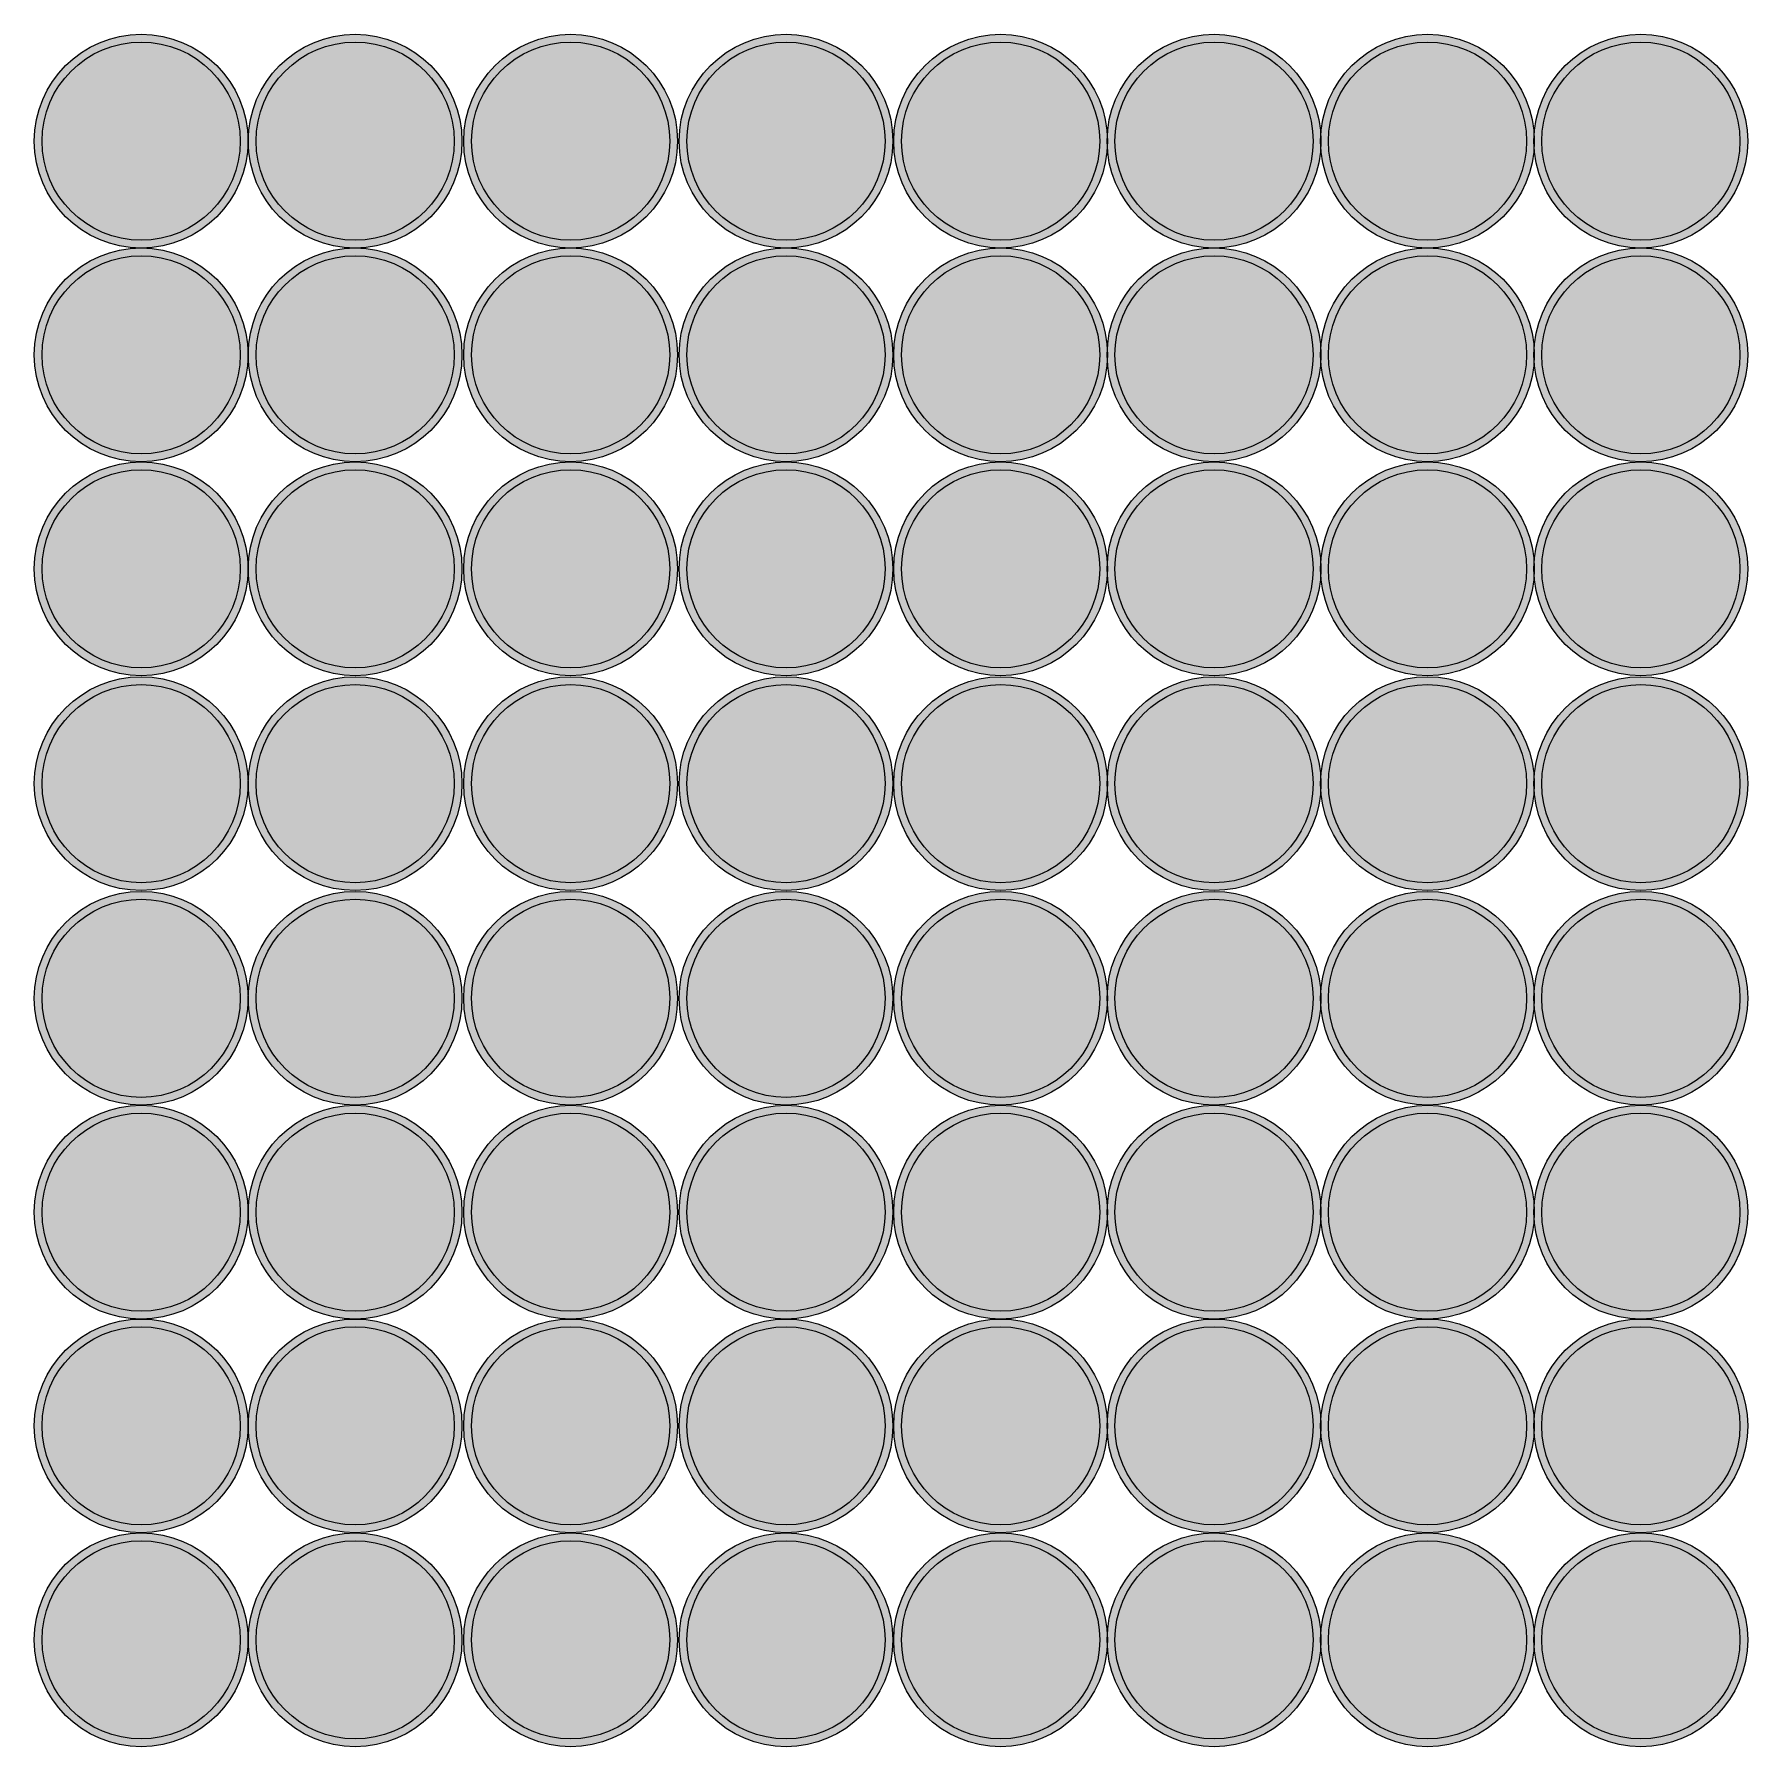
# Model space of a CAD drawing. Header units: inches. Extents: x 2620 to 4317, y 1826 to 2873.
# Drawn here: x 3675.97 to 3703.55, y 2488.37 to 2515.93 of the extents above; entities that cross this region are included whole.
import ezdxf

# ---------------------------------------------------------------- set-up
doc = ezdxf.new("R2010")
doc.units = ezdxf.units.IN
doc.header["$MEASUREMENT"] = 0

msp = doc.modelspace()

# ---------------------------------------------------------------- hatches: boundary and pattern name
h = msp.add_hatch(color=256)
h.dxf.hatch_style = 1
h.set_gradient(color1=(41, 49, 137), color2=(19, 103, 52), tint=1, name='INVCURVED')
h.paths.add_polyline_path([(3675.96954, 2514.21354, 1), (3679.40954, 2514.21354, 1)])
h.paths.add_polyline_path([(3679.28454, 2514.21354, -1), (3676.09454, 2514.21354, -1)], flags=16)
h = msp.add_hatch(color=256)
h.dxf.hatch_style = 1
h.set_gradient(color1=(242, 103, 34), color2=(248, 153, 30), tint=1)
h.paths.add_polyline_path([(3679.28454, 2514.21354, 1), (3676.09454, 2514.21354, 1)])
h = msp.add_hatch(color=256)
h.dxf.hatch_style = 1
h.set_gradient(color1=(41, 49, 137), color2=(19, 103, 52), tint=1, name='INVCURVED')
h.paths.add_polyline_path([(3679.41327, 2514.21354, 1), (3682.85327, 2514.21354, 1)])
h.paths.add_polyline_path([(3682.72827, 2514.21354, -1), (3679.53827, 2514.21354, -1)], flags=16)
h = msp.add_hatch(color=256)
h.dxf.hatch_style = 1
h.set_gradient(color1=(242, 103, 34), color2=(248, 153, 30), tint=1)
h.paths.add_polyline_path([(3682.72827, 2514.21354, 1), (3679.53827, 2514.21354, 1)])
h = msp.add_hatch(color=256)
h.dxf.hatch_style = 1
h.set_gradient(color1=(41, 49, 137), color2=(19, 103, 52), tint=1, name='INVCURVED')
h.paths.add_polyline_path([(3682.88182, 2514.21354, 1), (3686.32182, 2514.21354, 1)])
h.paths.add_polyline_path([(3686.19682, 2514.21354, -1), (3683.00682, 2514.21354, -1)], flags=16)
h = msp.add_hatch(color=256)
h.dxf.hatch_style = 1
h.set_gradient(color1=(242, 103, 34), color2=(248, 153, 30), tint=1)
h.paths.add_polyline_path([(3686.19682, 2514.21354, 1), (3683.00682, 2514.21354, 1)])
h = msp.add_hatch(color=256)
h.dxf.hatch_style = 1
h.set_gradient(color1=(41, 49, 137), color2=(19, 103, 52), tint=1, name='INVCURVED')
h.paths.add_polyline_path([(3686.34801, 2514.21354, 1), (3689.78801, 2514.21354, 1)])
h.paths.add_polyline_path([(3689.66301, 2514.21354, -1), (3686.47301, 2514.21354, -1)], flags=16)
h = msp.add_hatch(color=256)
h.dxf.hatch_style = 1
h.set_gradient(color1=(242, 103, 34), color2=(248, 153, 30), tint=1)
h.paths.add_polyline_path([(3689.66301, 2514.21354, 1), (3686.47301, 2514.21354, 1)])
h = msp.add_hatch(color=256)
h.dxf.hatch_style = 1
h.set_gradient(color1=(41, 49, 137), color2=(19, 103, 52), tint=1, name='INVCURVED')
h.paths.add_polyline_path([(3689.80194, 2514.21354, 1), (3693.24194, 2514.21354, 1)])
h.paths.add_polyline_path([(3693.11694, 2514.21354, -1), (3689.92694, 2514.21354, -1)], flags=16)
h = msp.add_hatch(color=256)
h.dxf.hatch_style = 1
h.set_gradient(color1=(242, 103, 34), color2=(248, 153, 30), tint=1)
h.paths.add_polyline_path([(3693.11694, 2514.21354, 1), (3689.92694, 2514.21354, 1)])
h = msp.add_hatch(color=256)
h.dxf.hatch_style = 1
h.set_gradient(color1=(41, 49, 137), color2=(19, 103, 52), tint=1, name='INVCURVED')
h.paths.add_polyline_path([(3693.23671, 2514.21354, 1), (3696.67671, 2514.21354, 1)])
h.paths.add_polyline_path([(3696.55171, 2514.21354, -1), (3693.36171, 2514.21354, -1)], flags=16)
h = msp.add_hatch(color=256)
h.dxf.hatch_style = 1
h.set_gradient(color1=(242, 103, 34), color2=(248, 153, 30), tint=1)
h.paths.add_polyline_path([(3696.55171, 2514.21354, 1), (3693.36171, 2514.21354, 1)])
h = msp.add_hatch(color=256)
h.dxf.hatch_style = 1
h.set_gradient(color1=(41, 49, 137), color2=(19, 103, 52), tint=1, name='INVCURVED')
h.paths.add_polyline_path([(3696.67148, 2514.21354, 1), (3700.11148, 2514.21354, 1)])
h.paths.add_polyline_path([(3699.98648, 2514.21354, -1), (3696.79648, 2514.21354, -1)], flags=16)
h = msp.add_hatch(color=256)
h.dxf.hatch_style = 1
h.set_gradient(color1=(242, 103, 34), color2=(248, 153, 30), tint=1)
h.paths.add_polyline_path([(3699.98648, 2514.21354, 1), (3696.79648, 2514.21354, 1)])
h = msp.add_hatch(color=256)
h.dxf.hatch_style = 1
h.set_gradient(color1=(41, 49, 137), color2=(19, 103, 52), tint=1, name='INVCURVED')
h.paths.add_polyline_path([(3700.10606, 2514.21354, 1), (3703.54606, 2514.21354, 1)])
h.paths.add_polyline_path([(3703.42106, 2514.21354, -1), (3700.23106, 2514.21354, -1)], flags=16)
h = msp.add_hatch(color=256)
h.dxf.hatch_style = 1
h.set_gradient(color1=(242, 103, 34), color2=(248, 153, 30), tint=1)
h.paths.add_polyline_path([(3703.42106, 2514.21354, 1), (3700.23106, 2514.21354, 1)])
h = msp.add_hatch(color=256)
h.dxf.hatch_style = 1
h.set_gradient(color1=(41, 49, 137), color2=(19, 103, 52), tint=1, name='INVCURVED')
h.paths.add_polyline_path([(3675.96954, 2510.77459, 1), (3679.40954, 2510.77459, 1)])
h.paths.add_polyline_path([(3679.28454, 2510.77459, -1), (3676.09454, 2510.77459, -1)], flags=16)
h = msp.add_hatch(color=256)
h.dxf.hatch_style = 1
h.set_gradient(color1=(242, 103, 34), color2=(248, 153, 30), tint=1)
h.paths.add_polyline_path([(3679.28454, 2510.77459, 1), (3676.09454, 2510.77459, 1)])
h = msp.add_hatch(color=256)
h.dxf.hatch_style = 1
h.set_gradient(color1=(41, 49, 137), color2=(19, 103, 52), tint=1, name='INVCURVED')
h.paths.add_polyline_path([(3679.41327, 2510.77459, 1), (3682.85327, 2510.77459, 1)])
h.paths.add_polyline_path([(3682.72827, 2510.77459, -1), (3679.53827, 2510.77459, -1)], flags=16)
h = msp.add_hatch(color=256)
h.dxf.hatch_style = 1
h.set_gradient(color1=(242, 103, 34), color2=(248, 153, 30), tint=1)
h.paths.add_polyline_path([(3682.72827, 2510.77459, 1), (3679.53827, 2510.77459, 1)])
h = msp.add_hatch(color=256)
h.dxf.hatch_style = 1
h.set_gradient(color1=(41, 49, 137), color2=(19, 103, 52), tint=1, name='INVCURVED')
h.paths.add_polyline_path([(3682.88182, 2510.77459, 1), (3686.32182, 2510.77459, 1)])
h.paths.add_polyline_path([(3686.19682, 2510.77459, -1), (3683.00682, 2510.77459, -1)], flags=16)
h = msp.add_hatch(color=256)
h.dxf.hatch_style = 1
h.set_gradient(color1=(242, 103, 34), color2=(248, 153, 30), tint=1)
h.paths.add_polyline_path([(3686.19682, 2510.77459, 1), (3683.00682, 2510.77459, 1)])
h = msp.add_hatch(color=256)
h.dxf.hatch_style = 1
h.set_gradient(color1=(41, 49, 137), color2=(19, 103, 52), tint=1, name='INVCURVED')
h.paths.add_polyline_path([(3686.34801, 2510.77459, 1), (3689.78801, 2510.77459, 1)])
h.paths.add_polyline_path([(3689.66301, 2510.77459, -1), (3686.47301, 2510.77459, -1)], flags=16)
h = msp.add_hatch(color=256)
h.dxf.hatch_style = 1
h.set_gradient(color1=(242, 103, 34), color2=(248, 153, 30), tint=1)
h.paths.add_polyline_path([(3689.66301, 2510.77459, 1), (3686.47301, 2510.77459, 1)])
h = msp.add_hatch(color=256)
h.dxf.hatch_style = 1
h.set_gradient(color1=(41, 49, 137), color2=(19, 103, 52), tint=1, name='INVCURVED')
h.paths.add_polyline_path([(3689.80194, 2510.77459, 1), (3693.24194, 2510.77459, 1)])
h.paths.add_polyline_path([(3693.11694, 2510.77459, -1), (3689.92694, 2510.77459, -1)], flags=16)
h = msp.add_hatch(color=256)
h.dxf.hatch_style = 1
h.set_gradient(color1=(242, 103, 34), color2=(248, 153, 30), tint=1)
h.paths.add_polyline_path([(3693.11694, 2510.77459, 1), (3689.92694, 2510.77459, 1)])
h = msp.add_hatch(color=256)
h.dxf.hatch_style = 1
h.set_gradient(color1=(41, 49, 137), color2=(19, 103, 52), tint=1, name='INVCURVED')
h.paths.add_polyline_path([(3693.23671, 2510.77459, 1), (3696.67671, 2510.77459, 1)])
h.paths.add_polyline_path([(3696.55171, 2510.77459, -1), (3693.36171, 2510.77459, -1)], flags=16)
h = msp.add_hatch(color=256)
h.dxf.hatch_style = 1
h.set_gradient(color1=(242, 103, 34), color2=(248, 153, 30), tint=1)
h.paths.add_polyline_path([(3696.55171, 2510.77459, 1), (3693.36171, 2510.77459, 1)])
h = msp.add_hatch(color=256)
h.dxf.hatch_style = 1
h.set_gradient(color1=(41, 49, 137), color2=(19, 103, 52), tint=1, name='INVCURVED')
h.paths.add_polyline_path([(3696.67148, 2510.77459, 1), (3700.11148, 2510.77459, 1)])
h.paths.add_polyline_path([(3699.98648, 2510.77459, -1), (3696.79648, 2510.77459, -1)], flags=16)
h = msp.add_hatch(color=256)
h.dxf.hatch_style = 1
h.set_gradient(color1=(242, 103, 34), color2=(248, 153, 30), tint=1)
h.paths.add_polyline_path([(3699.98648, 2510.77459, 1), (3696.79648, 2510.77459, 1)])
h = msp.add_hatch(color=256)
h.dxf.hatch_style = 1
h.set_gradient(color1=(41, 49, 137), color2=(19, 103, 52), tint=1, name='INVCURVED')
h.paths.add_polyline_path([(3700.10606, 2510.77459, 1), (3703.54606, 2510.77459, 1)])
h.paths.add_polyline_path([(3703.42106, 2510.77459, -1), (3700.23106, 2510.77459, -1)], flags=16)
h = msp.add_hatch(color=256)
h.dxf.hatch_style = 1
h.set_gradient(color1=(242, 103, 34), color2=(248, 153, 30), tint=1)
h.paths.add_polyline_path([(3703.42106, 2510.77459, 1), (3700.23106, 2510.77459, 1)])
h = msp.add_hatch(color=256)
h.dxf.hatch_style = 1
h.set_gradient(color1=(41, 49, 137), color2=(19, 103, 52), tint=1, name='INVCURVED')
h.paths.add_polyline_path([(3675.96954, 2507.33107, 1), (3679.40954, 2507.33107, 1)])
h.paths.add_polyline_path([(3679.28454, 2507.33107, -1), (3676.09454, 2507.33107, -1)], flags=16)
h = msp.add_hatch(color=256)
h.dxf.hatch_style = 1
h.set_gradient(color1=(242, 103, 34), color2=(248, 153, 30), tint=1)
h.paths.add_polyline_path([(3679.28454, 2507.33107, 1), (3676.09454, 2507.33107, 1)])
h = msp.add_hatch(color=256)
h.dxf.hatch_style = 1
h.set_gradient(color1=(41, 49, 137), color2=(19, 103, 52), tint=1, name='INVCURVED')
h.paths.add_polyline_path([(3679.41327, 2507.33107, 1), (3682.85327, 2507.33107, 1)])
h.paths.add_polyline_path([(3682.72827, 2507.33107, -1), (3679.53827, 2507.33107, -1)], flags=16)
h = msp.add_hatch(color=256)
h.dxf.hatch_style = 1
h.set_gradient(color1=(242, 103, 34), color2=(248, 153, 30), tint=1)
h.paths.add_polyline_path([(3682.72827, 2507.33107, 1), (3679.53827, 2507.33107, 1)])
h = msp.add_hatch(color=256)
h.dxf.hatch_style = 1
h.set_gradient(color1=(41, 49, 137), color2=(19, 103, 52), tint=1, name='INVCURVED')
h.paths.add_polyline_path([(3682.88182, 2507.33107, 1), (3686.32182, 2507.33107, 1)])
h.paths.add_polyline_path([(3686.19682, 2507.33107, -1), (3683.00682, 2507.33107, -1)], flags=16)
h = msp.add_hatch(color=256)
h.dxf.hatch_style = 1
h.set_gradient(color1=(242, 103, 34), color2=(248, 153, 30), tint=1)
h.paths.add_polyline_path([(3686.19682, 2507.33107, 1), (3683.00682, 2507.33107, 1)])
h = msp.add_hatch(color=256)
h.dxf.hatch_style = 1
h.set_gradient(color1=(41, 49, 137), color2=(19, 103, 52), tint=1, name='INVCURVED')
h.paths.add_polyline_path([(3686.34801, 2507.33107, 1), (3689.78801, 2507.33107, 1)])
h.paths.add_polyline_path([(3689.66301, 2507.33107, -1), (3686.47301, 2507.33107, -1)], flags=16)
h = msp.add_hatch(color=256)
h.dxf.hatch_style = 1
h.set_gradient(color1=(242, 103, 34), color2=(248, 153, 30), tint=1)
h.paths.add_polyline_path([(3689.66301, 2507.33107, 1), (3686.47301, 2507.33107, 1)])
h = msp.add_hatch(color=256)
h.dxf.hatch_style = 1
h.set_gradient(color1=(41, 49, 137), color2=(19, 103, 52), tint=1, name='INVCURVED')
h.paths.add_polyline_path([(3689.80194, 2507.33107, 1), (3693.24194, 2507.33107, 1)])
h.paths.add_polyline_path([(3693.11694, 2507.33107, -1), (3689.92694, 2507.33107, -1)], flags=16)
h = msp.add_hatch(color=256)
h.dxf.hatch_style = 1
h.set_gradient(color1=(242, 103, 34), color2=(248, 153, 30), tint=1)
h.paths.add_polyline_path([(3693.11694, 2507.33107, 1), (3689.92694, 2507.33107, 1)])
h = msp.add_hatch(color=256)
h.dxf.hatch_style = 1
h.set_gradient(color1=(41, 49, 137), color2=(19, 103, 52), tint=1, name='INVCURVED')
h.paths.add_polyline_path([(3693.23671, 2507.33107, 1), (3696.67671, 2507.33107, 1)])
h.paths.add_polyline_path([(3696.55171, 2507.33107, -1), (3693.36171, 2507.33107, -1)], flags=16)
h = msp.add_hatch(color=256)
h.dxf.hatch_style = 1
h.set_gradient(color1=(242, 103, 34), color2=(248, 153, 30), tint=1)
h.paths.add_polyline_path([(3696.55171, 2507.33107, 1), (3693.36171, 2507.33107, 1)])
h = msp.add_hatch(color=256)
h.dxf.hatch_style = 1
h.set_gradient(color1=(41, 49, 137), color2=(19, 103, 52), tint=1, name='INVCURVED')
h.paths.add_polyline_path([(3696.67148, 2507.33107, 1), (3700.11148, 2507.33107, 1)])
h.paths.add_polyline_path([(3699.98648, 2507.33107, -1), (3696.79648, 2507.33107, -1)], flags=16)
h = msp.add_hatch(color=256)
h.dxf.hatch_style = 1
h.set_gradient(color1=(242, 103, 34), color2=(248, 153, 30), tint=1)
h.paths.add_polyline_path([(3699.98648, 2507.33107, 1), (3696.79648, 2507.33107, 1)])
h = msp.add_hatch(color=256)
h.dxf.hatch_style = 1
h.set_gradient(color1=(41, 49, 137), color2=(19, 103, 52), tint=1, name='INVCURVED')
h.paths.add_polyline_path([(3700.10606, 2507.33107, 1), (3703.54606, 2507.33107, 1)])
h.paths.add_polyline_path([(3703.42106, 2507.33107, -1), (3700.23106, 2507.33107, -1)], flags=16)
h = msp.add_hatch(color=256)
h.dxf.hatch_style = 1
h.set_gradient(color1=(242, 103, 34), color2=(248, 153, 30), tint=1)
h.paths.add_polyline_path([(3703.42106, 2507.33107, 1), (3700.23106, 2507.33107, 1)])
h = msp.add_hatch(color=256)
h.dxf.hatch_style = 1
h.set_gradient(color1=(41, 49, 137), color2=(19, 103, 52), tint=1, name='INVCURVED')
h.paths.add_polyline_path([(3675.96954, 2503.87371, 1), (3679.40954, 2503.87371, 1)])
h.paths.add_polyline_path([(3679.28454, 2503.87371, -1), (3676.09454, 2503.87371, -1)], flags=16)
h = msp.add_hatch(color=256)
h.dxf.hatch_style = 1
h.set_gradient(color1=(242, 103, 34), color2=(248, 153, 30), tint=1)
h.paths.add_polyline_path([(3679.28454, 2503.87371, 1), (3676.09454, 2503.87371, 1)])
h = msp.add_hatch(color=256)
h.dxf.hatch_style = 1
h.set_gradient(color1=(41, 49, 137), color2=(19, 103, 52), tint=1, name='INVCURVED')
h.paths.add_polyline_path([(3679.41327, 2503.87371, 1), (3682.85327, 2503.87371, 1)])
h.paths.add_polyline_path([(3682.72827, 2503.87371, -1), (3679.53827, 2503.87371, -1)], flags=16)
h = msp.add_hatch(color=256)
h.dxf.hatch_style = 1
h.set_gradient(color1=(242, 103, 34), color2=(248, 153, 30), tint=1)
h.paths.add_polyline_path([(3682.72827, 2503.87371, 1), (3679.53827, 2503.87371, 1)])
h = msp.add_hatch(color=256)
h.dxf.hatch_style = 1
h.set_gradient(color1=(41, 49, 137), color2=(19, 103, 52), tint=1, name='INVCURVED')
h.paths.add_polyline_path([(3682.88182, 2503.87371, 1), (3686.32182, 2503.87371, 1)])
h.paths.add_polyline_path([(3686.19682, 2503.87371, -1), (3683.00682, 2503.87371, -1)], flags=16)
h = msp.add_hatch(color=256)
h.dxf.hatch_style = 1
h.set_gradient(color1=(242, 103, 34), color2=(248, 153, 30), tint=1)
h.paths.add_polyline_path([(3686.19682, 2503.87371, 1), (3683.00682, 2503.87371, 1)])
h = msp.add_hatch(color=256)
h.dxf.hatch_style = 1
h.set_gradient(color1=(41, 49, 137), color2=(19, 103, 52), tint=1, name='INVCURVED')
h.paths.add_polyline_path([(3686.34801, 2503.87371, 1), (3689.78801, 2503.87371, 1)])
h.paths.add_polyline_path([(3689.66301, 2503.87371, -1), (3686.47301, 2503.87371, -1)], flags=16)
h = msp.add_hatch(color=256)
h.dxf.hatch_style = 1
h.set_gradient(color1=(242, 103, 34), color2=(248, 153, 30), tint=1)
h.paths.add_polyline_path([(3689.66301, 2503.87371, 1), (3686.47301, 2503.87371, 1)])
h = msp.add_hatch(color=256)
h.dxf.hatch_style = 1
h.set_gradient(color1=(41, 49, 137), color2=(19, 103, 52), tint=1, name='INVCURVED')
h.paths.add_polyline_path([(3689.80194, 2503.87371, 1), (3693.24194, 2503.87371, 1)])
h.paths.add_polyline_path([(3693.11694, 2503.87371, -1), (3689.92694, 2503.87371, -1)], flags=16)
h = msp.add_hatch(color=256)
h.dxf.hatch_style = 1
h.set_gradient(color1=(242, 103, 34), color2=(248, 153, 30), tint=1)
h.paths.add_polyline_path([(3693.11694, 2503.87371, 1), (3689.92694, 2503.87371, 1)])
h = msp.add_hatch(color=256)
h.dxf.hatch_style = 1
h.set_gradient(color1=(41, 49, 137), color2=(19, 103, 52), tint=1, name='INVCURVED')
h.paths.add_polyline_path([(3693.23671, 2503.87371, 1), (3696.67671, 2503.87371, 1)])
h.paths.add_polyline_path([(3696.55171, 2503.87371, -1), (3693.36171, 2503.87371, -1)], flags=16)
h = msp.add_hatch(color=256)
h.dxf.hatch_style = 1
h.set_gradient(color1=(242, 103, 34), color2=(248, 153, 30), tint=1)
h.paths.add_polyline_path([(3696.55171, 2503.87371, 1), (3693.36171, 2503.87371, 1)])
h = msp.add_hatch(color=256)
h.dxf.hatch_style = 1
h.set_gradient(color1=(41, 49, 137), color2=(19, 103, 52), tint=1, name='INVCURVED')
h.paths.add_polyline_path([(3696.67148, 2503.87371, 1), (3700.11148, 2503.87371, 1)])
h.paths.add_polyline_path([(3699.98648, 2503.87371, -1), (3696.79648, 2503.87371, -1)], flags=16)
h = msp.add_hatch(color=256)
h.dxf.hatch_style = 1
h.set_gradient(color1=(242, 103, 34), color2=(248, 153, 30), tint=1)
h.paths.add_polyline_path([(3699.98648, 2503.87371, 1), (3696.79648, 2503.87371, 1)])
h = msp.add_hatch(color=256)
h.dxf.hatch_style = 1
h.set_gradient(color1=(41, 49, 137), color2=(19, 103, 52), tint=1, name='INVCURVED')
h.paths.add_polyline_path([(3700.10606, 2503.87371, 1), (3703.54606, 2503.87371, 1)])
h.paths.add_polyline_path([(3703.42106, 2503.87371, -1), (3700.23106, 2503.87371, -1)], flags=16)
h = msp.add_hatch(color=256)
h.dxf.hatch_style = 1
h.set_gradient(color1=(242, 103, 34), color2=(248, 153, 30), tint=1)
h.paths.add_polyline_path([(3703.42106, 2503.87371, 1), (3700.23106, 2503.87371, 1)])
h = msp.add_hatch(color=256)
h.dxf.hatch_style = 1
h.set_gradient(color1=(41, 49, 137), color2=(19, 103, 52), tint=1, name='INVCURVED')
h.paths.add_polyline_path([(3675.96954, 2500.41914, 1), (3679.40954, 2500.41914, 1)])
h.paths.add_polyline_path([(3679.28454, 2500.41914, -1), (3676.09454, 2500.41914, -1)], flags=16)
h = msp.add_hatch(color=256)
h.dxf.hatch_style = 1
h.set_gradient(color1=(41, 49, 137), color2=(19, 103, 52), tint=1, name='INVCURVED')
h.paths.add_polyline_path([(3679.41327, 2500.41914, 1), (3682.85327, 2500.41914, 1)])
h.paths.add_polyline_path([(3682.72827, 2500.41914, -1), (3679.53827, 2500.41914, -1)], flags=16)
h = msp.add_hatch(color=256)
h.dxf.hatch_style = 1
h.set_gradient(color1=(41, 49, 137), color2=(19, 103, 52), tint=1, name='INVCURVED')
h.paths.add_polyline_path([(3682.88182, 2500.41914, 1), (3686.32182, 2500.41914, 1)])
h.paths.add_polyline_path([(3686.19682, 2500.41914, -1), (3683.00682, 2500.41914, -1)], flags=16)
h = msp.add_hatch(color=256)
h.dxf.hatch_style = 1
h.set_gradient(color1=(41, 49, 137), color2=(19, 103, 52), tint=1, name='INVCURVED')
h.paths.add_polyline_path([(3686.34801, 2500.41914, 1), (3689.78801, 2500.41914, 1)])
h.paths.add_polyline_path([(3689.66301, 2500.41914, -1), (3686.47301, 2500.41914, -1)], flags=16)
h = msp.add_hatch(color=256)
h.dxf.hatch_style = 1
h.set_gradient(color1=(41, 49, 137), color2=(19, 103, 52), tint=1, name='INVCURVED')
h.paths.add_polyline_path([(3689.80194, 2500.41914, 1), (3693.24194, 2500.41914, 1)])
h.paths.add_polyline_path([(3693.11694, 2500.41914, -1), (3689.92694, 2500.41914, -1)], flags=16)
h = msp.add_hatch(color=256)
h.dxf.hatch_style = 1
h.set_gradient(color1=(41, 49, 137), color2=(19, 103, 52), tint=1, name='INVCURVED')
h.paths.add_polyline_path([(3693.23671, 2500.41914, 1), (3696.67671, 2500.41914, 1)])
h.paths.add_polyline_path([(3696.55171, 2500.41914, -1), (3693.36171, 2500.41914, -1)], flags=16)
h = msp.add_hatch(color=256)
h.dxf.hatch_style = 1
h.set_gradient(color1=(41, 49, 137), color2=(19, 103, 52), tint=1, name='INVCURVED')
h.paths.add_polyline_path([(3696.67148, 2500.41914, 1), (3700.11148, 2500.41914, 1)])
h.paths.add_polyline_path([(3699.98648, 2500.41914, -1), (3696.79648, 2500.41914, -1)], flags=16)
h = msp.add_hatch(color=256)
h.dxf.hatch_style = 1
h.set_gradient(color1=(41, 49, 137), color2=(19, 103, 52), tint=1, name='INVCURVED')
h.paths.add_polyline_path([(3700.10606, 2500.41914, 1), (3703.54606, 2500.41914, 1)])
h.paths.add_polyline_path([(3703.42106, 2500.41914, -1), (3700.23106, 2500.41914, -1)], flags=16)
h = msp.add_hatch(color=256)
h.dxf.hatch_style = 1
h.set_gradient(color1=(242, 103, 34), color2=(248, 153, 30), tint=1)
h.paths.add_polyline_path([(3679.28454, 2500.41914, 1), (3676.09454, 2500.41914, 1)])
h = msp.add_hatch(color=256)
h.dxf.hatch_style = 1
h.set_gradient(color1=(242, 103, 34), color2=(248, 153, 30), tint=1)
h.paths.add_polyline_path([(3682.72827, 2500.41914, 1), (3679.53827, 2500.41914, 1)])
h = msp.add_hatch(color=256)
h.dxf.hatch_style = 1
h.set_gradient(color1=(242, 103, 34), color2=(248, 153, 30), tint=1)
h.paths.add_polyline_path([(3686.19682, 2500.41914, 1), (3683.00682, 2500.41914, 1)])
h = msp.add_hatch(color=256)
h.dxf.hatch_style = 1
h.set_gradient(color1=(242, 103, 34), color2=(248, 153, 30), tint=1)
h.paths.add_polyline_path([(3689.66301, 2500.41914, 1), (3686.47301, 2500.41914, 1)])
h = msp.add_hatch(color=256)
h.dxf.hatch_style = 1
h.set_gradient(color1=(242, 103, 34), color2=(248, 153, 30), tint=1)
h.paths.add_polyline_path([(3693.11694, 2500.41914, 1), (3689.92694, 2500.41914, 1)])
h = msp.add_hatch(color=256)
h.dxf.hatch_style = 1
h.set_gradient(color1=(242, 103, 34), color2=(248, 153, 30), tint=1)
h.paths.add_polyline_path([(3696.55171, 2500.41914, 1), (3693.36171, 2500.41914, 1)])
h = msp.add_hatch(color=256)
h.dxf.hatch_style = 1
h.set_gradient(color1=(242, 103, 34), color2=(248, 153, 30), tint=1)
h.paths.add_polyline_path([(3699.98648, 2500.41914, 1), (3696.79648, 2500.41914, 1)])
h = msp.add_hatch(color=256)
h.dxf.hatch_style = 1
h.set_gradient(color1=(242, 103, 34), color2=(248, 153, 30), tint=1)
h.paths.add_polyline_path([(3703.42106, 2500.41914, 1), (3700.23106, 2500.41914, 1)])
h = msp.add_hatch(color=256)
h.dxf.hatch_style = 1
h.set_gradient(color1=(41, 49, 137), color2=(19, 103, 52), tint=1, name='INVCURVED')
h.paths.add_polyline_path([(3675.96954, 2496.97659, 1), (3679.40954, 2496.97659, 1)])
h.paths.add_polyline_path([(3679.28454, 2496.97659, -1), (3676.09454, 2496.97659, -1)], flags=16)
h = msp.add_hatch(color=256)
h.dxf.hatch_style = 1
h.set_gradient(color1=(242, 103, 34), color2=(248, 153, 30), tint=1)
h.paths.add_polyline_path([(3679.28454, 2496.97659, 1), (3676.09454, 2496.97659, 1)])
h = msp.add_hatch(color=256)
h.dxf.hatch_style = 1
h.set_gradient(color1=(41, 49, 137), color2=(19, 103, 52), tint=1, name='INVCURVED')
h.paths.add_polyline_path([(3679.41327, 2496.97659, 1), (3682.85327, 2496.97659, 1)])
h.paths.add_polyline_path([(3682.72827, 2496.97659, -1), (3679.53827, 2496.97659, -1)], flags=16)
h = msp.add_hatch(color=256)
h.dxf.hatch_style = 1
h.set_gradient(color1=(242, 103, 34), color2=(248, 153, 30), tint=1)
h.paths.add_polyline_path([(3682.72827, 2496.97659, 1), (3679.53827, 2496.97659, 1)])
h = msp.add_hatch(color=256)
h.dxf.hatch_style = 1
h.set_gradient(color1=(41, 49, 137), color2=(19, 103, 52), tint=1, name='INVCURVED')
h.paths.add_polyline_path([(3682.88182, 2496.97659, 1), (3686.32182, 2496.97659, 1)])
h.paths.add_polyline_path([(3686.19682, 2496.97659, -1), (3683.00682, 2496.97659, -1)], flags=16)
h = msp.add_hatch(color=256)
h.dxf.hatch_style = 1
h.set_gradient(color1=(242, 103, 34), color2=(248, 153, 30), tint=1)
h.paths.add_polyline_path([(3686.19682, 2496.97659, 1), (3683.00682, 2496.97659, 1)])
h = msp.add_hatch(color=256)
h.dxf.hatch_style = 1
h.set_gradient(color1=(41, 49, 137), color2=(19, 103, 52), tint=1, name='INVCURVED')
h.paths.add_polyline_path([(3686.34801, 2496.97659, 1), (3689.78801, 2496.97659, 1)])
h.paths.add_polyline_path([(3689.66301, 2496.97659, -1), (3686.47301, 2496.97659, -1)], flags=16)
h = msp.add_hatch(color=256)
h.dxf.hatch_style = 1
h.set_gradient(color1=(242, 103, 34), color2=(248, 153, 30), tint=1)
h.paths.add_polyline_path([(3689.66301, 2496.97659, 1), (3686.47301, 2496.97659, 1)])
h = msp.add_hatch(color=256)
h.dxf.hatch_style = 1
h.set_gradient(color1=(41, 49, 137), color2=(19, 103, 52), tint=1, name='INVCURVED')
h.paths.add_polyline_path([(3689.80194, 2496.97659, 1), (3693.24194, 2496.97659, 1)])
h.paths.add_polyline_path([(3693.11694, 2496.97659, -1), (3689.92694, 2496.97659, -1)], flags=16)
h = msp.add_hatch(color=256)
h.dxf.hatch_style = 1
h.set_gradient(color1=(242, 103, 34), color2=(248, 153, 30), tint=1)
h.paths.add_polyline_path([(3693.11694, 2496.97659, 1), (3689.92694, 2496.97659, 1)])
h = msp.add_hatch(color=256)
h.dxf.hatch_style = 1
h.set_gradient(color1=(41, 49, 137), color2=(19, 103, 52), tint=1, name='INVCURVED')
h.paths.add_polyline_path([(3693.23671, 2496.97659, 1), (3696.67671, 2496.97659, 1)])
h.paths.add_polyline_path([(3696.55171, 2496.97659, -1), (3693.36171, 2496.97659, -1)], flags=16)
h = msp.add_hatch(color=256)
h.dxf.hatch_style = 1
h.set_gradient(color1=(242, 103, 34), color2=(248, 153, 30), tint=1)
h.paths.add_polyline_path([(3696.55171, 2496.97659, 1), (3693.36171, 2496.97659, 1)])
h = msp.add_hatch(color=256)
h.dxf.hatch_style = 1
h.set_gradient(color1=(41, 49, 137), color2=(19, 103, 52), tint=1, name='INVCURVED')
h.paths.add_polyline_path([(3696.67148, 2496.97659, 1), (3700.11148, 2496.97659, 1)])
h.paths.add_polyline_path([(3699.98648, 2496.97659, -1), (3696.79648, 2496.97659, -1)], flags=16)
h = msp.add_hatch(color=256)
h.dxf.hatch_style = 1
h.set_gradient(color1=(242, 103, 34), color2=(248, 153, 30), tint=1)
h.paths.add_polyline_path([(3699.98648, 2496.97659, 1), (3696.79648, 2496.97659, 1)])
h = msp.add_hatch(color=256)
h.dxf.hatch_style = 1
h.set_gradient(color1=(41, 49, 137), color2=(19, 103, 52), tint=1, name='INVCURVED')
h.paths.add_polyline_path([(3700.10606, 2496.97659, 1), (3703.54606, 2496.97659, 1)])
h.paths.add_polyline_path([(3703.42106, 2496.97659, -1), (3700.23106, 2496.97659, -1)], flags=16)
h = msp.add_hatch(color=256)
h.dxf.hatch_style = 1
h.set_gradient(color1=(242, 103, 34), color2=(248, 153, 30), tint=1)
h.paths.add_polyline_path([(3703.42106, 2496.97659, 1), (3700.23106, 2496.97659, 1)])
h = msp.add_hatch(color=256)
h.dxf.hatch_style = 1
h.set_gradient(color1=(41, 49, 137), color2=(19, 103, 52), tint=1, name='INVCURVED')
h.paths.add_polyline_path([(3675.96954, 2493.53765, 1), (3679.40954, 2493.53765, 1)])
h.paths.add_polyline_path([(3679.28454, 2493.53765, -1), (3676.09454, 2493.53765, -1)], flags=16)
h = msp.add_hatch(color=256)
h.dxf.hatch_style = 1
h.set_gradient(color1=(242, 103, 34), color2=(248, 153, 30), tint=1)
h.paths.add_polyline_path([(3679.28454, 2493.53765, 1), (3676.09454, 2493.53765, 1)])
h = msp.add_hatch(color=256)
h.dxf.hatch_style = 1
h.set_gradient(color1=(41, 49, 137), color2=(19, 103, 52), tint=1, name='INVCURVED')
h.paths.add_polyline_path([(3679.41327, 2493.53765, 1), (3682.85327, 2493.53765, 1)])
h.paths.add_polyline_path([(3682.72827, 2493.53765, -1), (3679.53827, 2493.53765, -1)], flags=16)
h = msp.add_hatch(color=256)
h.dxf.hatch_style = 1
h.set_gradient(color1=(242, 103, 34), color2=(248, 153, 30), tint=1)
h.paths.add_polyline_path([(3682.72827, 2493.53765, 1), (3679.53827, 2493.53765, 1)])
h = msp.add_hatch(color=256)
h.dxf.hatch_style = 1
h.set_gradient(color1=(41, 49, 137), color2=(19, 103, 52), tint=1, name='INVCURVED')
h.paths.add_polyline_path([(3682.88182, 2493.53765, 1), (3686.32182, 2493.53765, 1)])
h.paths.add_polyline_path([(3686.19682, 2493.53765, -1), (3683.00682, 2493.53765, -1)], flags=16)
h = msp.add_hatch(color=256)
h.dxf.hatch_style = 1
h.set_gradient(color1=(242, 103, 34), color2=(248, 153, 30), tint=1)
h.paths.add_polyline_path([(3686.19682, 2493.53765, 1), (3683.00682, 2493.53765, 1)])
h = msp.add_hatch(color=256)
h.dxf.hatch_style = 1
h.set_gradient(color1=(41, 49, 137), color2=(19, 103, 52), tint=1, name='INVCURVED')
h.paths.add_polyline_path([(3686.34801, 2493.53765, 1), (3689.78801, 2493.53765, 1)])
h.paths.add_polyline_path([(3689.66301, 2493.53765, -1), (3686.47301, 2493.53765, -1)], flags=16)
h = msp.add_hatch(color=256)
h.dxf.hatch_style = 1
h.set_gradient(color1=(242, 103, 34), color2=(248, 153, 30), tint=1)
h.paths.add_polyline_path([(3689.66301, 2493.53765, 1), (3686.47301, 2493.53765, 1)])
h = msp.add_hatch(color=256)
h.dxf.hatch_style = 1
h.set_gradient(color1=(41, 49, 137), color2=(19, 103, 52), tint=1, name='INVCURVED')
h.paths.add_polyline_path([(3689.80194, 2493.53765, 1), (3693.24194, 2493.53765, 1)])
h.paths.add_polyline_path([(3693.11694, 2493.53765, -1), (3689.92694, 2493.53765, -1)], flags=16)
h = msp.add_hatch(color=256)
h.dxf.hatch_style = 1
h.set_gradient(color1=(242, 103, 34), color2=(248, 153, 30), tint=1)
h.paths.add_polyline_path([(3693.11694, 2493.53765, 1), (3689.92694, 2493.53765, 1)])
h = msp.add_hatch(color=256)
h.dxf.hatch_style = 1
h.set_gradient(color1=(41, 49, 137), color2=(19, 103, 52), tint=1, name='INVCURVED')
h.paths.add_polyline_path([(3693.23671, 2493.53765, 1), (3696.67671, 2493.53765, 1)])
h.paths.add_polyline_path([(3696.55171, 2493.53765, -1), (3693.36171, 2493.53765, -1)], flags=16)
h = msp.add_hatch(color=256)
h.dxf.hatch_style = 1
h.set_gradient(color1=(242, 103, 34), color2=(248, 153, 30), tint=1)
h.paths.add_polyline_path([(3696.55171, 2493.53765, 1), (3693.36171, 2493.53765, 1)])
h = msp.add_hatch(color=256)
h.dxf.hatch_style = 1
h.set_gradient(color1=(41, 49, 137), color2=(19, 103, 52), tint=1, name='INVCURVED')
h.paths.add_polyline_path([(3696.67148, 2493.53765, 1), (3700.11148, 2493.53765, 1)])
h.paths.add_polyline_path([(3699.98648, 2493.53765, -1), (3696.79648, 2493.53765, -1)], flags=16)
h = msp.add_hatch(color=256)
h.dxf.hatch_style = 1
h.set_gradient(color1=(242, 103, 34), color2=(248, 153, 30), tint=1)
h.paths.add_polyline_path([(3699.98648, 2493.53765, 1), (3696.79648, 2493.53765, 1)])
h = msp.add_hatch(color=256)
h.dxf.hatch_style = 1
h.set_gradient(color1=(41, 49, 137), color2=(19, 103, 52), tint=1, name='INVCURVED')
h.paths.add_polyline_path([(3700.10606, 2493.53765, 1), (3703.54606, 2493.53765, 1)])
h.paths.add_polyline_path([(3703.42106, 2493.53765, -1), (3700.23106, 2493.53765, -1)], flags=16)
h = msp.add_hatch(color=256)
h.dxf.hatch_style = 1
h.set_gradient(color1=(242, 103, 34), color2=(248, 153, 30), tint=1)
h.paths.add_polyline_path([(3703.42106, 2493.53765, 1), (3700.23106, 2493.53765, 1)])
h = msp.add_hatch(color=256)
h.dxf.hatch_style = 1
h.set_gradient(color1=(41, 49, 137), color2=(19, 103, 52), tint=1, name='INVCURVED')
h.paths.add_polyline_path([(3675.96954, 2490.09412, 1), (3679.40954, 2490.09412, 1)])
h.paths.add_polyline_path([(3679.28454, 2490.09412, -1), (3676.09454, 2490.09412, -1)], flags=16)
h = msp.add_hatch(color=256)
h.dxf.hatch_style = 1
h.set_gradient(color1=(242, 103, 34), color2=(248, 153, 30), tint=1)
h.paths.add_polyline_path([(3679.28454, 2490.09412, 1), (3676.09454, 2490.09412, 1)])
h = msp.add_hatch(color=256)
h.dxf.hatch_style = 1
h.set_gradient(color1=(41, 49, 137), color2=(19, 103, 52), tint=1, name='INVCURVED')
h.paths.add_polyline_path([(3679.41327, 2490.09412, 1), (3682.85327, 2490.09412, 1)])
h.paths.add_polyline_path([(3682.72827, 2490.09412, -1), (3679.53827, 2490.09412, -1)], flags=16)
h = msp.add_hatch(color=256)
h.dxf.hatch_style = 1
h.set_gradient(color1=(242, 103, 34), color2=(248, 153, 30), tint=1)
h.paths.add_polyline_path([(3682.72827, 2490.09412, 1), (3679.53827, 2490.09412, 1)])
h = msp.add_hatch(color=256)
h.dxf.hatch_style = 1
h.set_gradient(color1=(41, 49, 137), color2=(19, 103, 52), tint=1, name='INVCURVED')
h.paths.add_polyline_path([(3682.88182, 2490.09412, 1), (3686.32182, 2490.09412, 1)])
h.paths.add_polyline_path([(3686.19682, 2490.09412, -1), (3683.00682, 2490.09412, -1)], flags=16)
h = msp.add_hatch(color=256)
h.dxf.hatch_style = 1
h.set_gradient(color1=(242, 103, 34), color2=(248, 153, 30), tint=1)
h.paths.add_polyline_path([(3686.19682, 2490.09412, 1), (3683.00682, 2490.09412, 1)])
h = msp.add_hatch(color=256)
h.dxf.hatch_style = 1
h.set_gradient(color1=(41, 49, 137), color2=(19, 103, 52), tint=1, name='INVCURVED')
h.paths.add_polyline_path([(3686.34801, 2490.09412, 1), (3689.78801, 2490.09412, 1)])
h.paths.add_polyline_path([(3689.66301, 2490.09412, -1), (3686.47301, 2490.09412, -1)], flags=16)
h = msp.add_hatch(color=256)
h.dxf.hatch_style = 1
h.set_gradient(color1=(242, 103, 34), color2=(248, 153, 30), tint=1)
h.paths.add_polyline_path([(3689.66301, 2490.09412, 1), (3686.47301, 2490.09412, 1)])
h = msp.add_hatch(color=256)
h.dxf.hatch_style = 1
h.set_gradient(color1=(41, 49, 137), color2=(19, 103, 52), tint=1, name='INVCURVED')
h.paths.add_polyline_path([(3689.80194, 2490.09412, 1), (3693.24194, 2490.09412, 1)])
h.paths.add_polyline_path([(3693.11694, 2490.09412, -1), (3689.92694, 2490.09412, -1)], flags=16)
h = msp.add_hatch(color=256)
h.dxf.hatch_style = 1
h.set_gradient(color1=(242, 103, 34), color2=(248, 153, 30), tint=1)
h.paths.add_polyline_path([(3693.11694, 2490.09412, 1), (3689.92694, 2490.09412, 1)])
h = msp.add_hatch(color=256)
h.dxf.hatch_style = 1
h.set_gradient(color1=(41, 49, 137), color2=(19, 103, 52), tint=1, name='INVCURVED')
h.paths.add_polyline_path([(3693.23671, 2490.09412, 1), (3696.67671, 2490.09412, 1)])
h.paths.add_polyline_path([(3696.55171, 2490.09412, -1), (3693.36171, 2490.09412, -1)], flags=16)
h = msp.add_hatch(color=256)
h.dxf.hatch_style = 1
h.set_gradient(color1=(242, 103, 34), color2=(248, 153, 30), tint=1)
h.paths.add_polyline_path([(3696.55171, 2490.09412, 1), (3693.36171, 2490.09412, 1)])
h = msp.add_hatch(color=256)
h.dxf.hatch_style = 1
h.set_gradient(color1=(41, 49, 137), color2=(19, 103, 52), tint=1, name='INVCURVED')
h.paths.add_polyline_path([(3696.67148, 2490.09412, 1), (3700.11148, 2490.09412, 1)])
h.paths.add_polyline_path([(3699.98648, 2490.09412, -1), (3696.79648, 2490.09412, -1)], flags=16)
h = msp.add_hatch(color=256)
h.dxf.hatch_style = 1
h.set_gradient(color1=(242, 103, 34), color2=(248, 153, 30), tint=1)
h.paths.add_polyline_path([(3699.98648, 2490.09412, 1), (3696.79648, 2490.09412, 1)])
h = msp.add_hatch(color=256)
h.dxf.hatch_style = 1
h.set_gradient(color1=(41, 49, 137), color2=(19, 103, 52), tint=1, name='INVCURVED')
h.paths.add_polyline_path([(3700.10606, 2490.09412, 1), (3703.54606, 2490.09412, 1)])
h.paths.add_polyline_path([(3703.42106, 2490.09412, -1), (3700.23106, 2490.09412, -1)], flags=16)
h = msp.add_hatch(color=256)
h.dxf.hatch_style = 1
h.set_gradient(color1=(242, 103, 34), color2=(248, 153, 30), tint=1)
h.paths.add_polyline_path([(3703.42106, 2490.09412, 1), (3700.23106, 2490.09412, 1)])

# ---------------------------------------------------------------- linework, layer by layer
for centre, radius in [((3677.68954, 2514.21354), 1.72), ((3677.68954, 2514.21354), 1.595), ((3681.13327, 2514.21354), 1.72), ((3681.13327, 2514.21354), 1.595), ((3684.60182, 2514.21354), 1.72), ((3684.60182, 2514.21354), 1.595), ((3688.06801, 2514.21354), 1.72), ((3688.06801, 2514.21354), 1.595), ((3691.52194, 2514.21354), 1.72), ((3691.52194, 2514.21354), 1.595), ((3694.95671, 2514.21354), 1.72), ((3694.95671, 2514.21354), 1.595), ((3698.39148, 2514.21354), 1.72), ((3698.39148, 2514.21354), 1.595), ((3701.82606, 2514.21354), 1.72), ((3701.82606, 2514.21354), 1.595), ((3677.68954, 2510.77459), 1.72), ((3677.68954, 2510.77459), 1.595), ((3681.13327, 2510.77459), 1.72), ((3681.13327, 2510.77459), 1.595), ((3684.60182, 2510.77459), 1.72), ((3684.60182, 2510.77459), 1.595), ((3688.06801, 2510.77459), 1.72), ((3688.06801, 2510.77459), 1.595), ((3691.52194, 2510.77459), 1.72), ((3691.52194, 2510.77459), 1.595), ((3694.95671, 2510.77459), 1.72), ((3694.95671, 2510.77459), 1.595), ((3698.39148, 2510.77459), 1.72), ((3698.39148, 2510.77459), 1.595), ((3701.82606, 2510.77459), 1.72), ((3701.82606, 2510.77459), 1.595), ((3677.68954, 2507.33107), 1.72), ((3677.68954, 2507.33107), 1.595), ((3681.13327, 2507.33107), 1.72), ((3681.13327, 2507.33107), 1.595), ((3684.60182, 2507.33107), 1.72), ((3684.60182, 2507.33107), 1.595), ((3688.06801, 2507.33107), 1.72), ((3688.06801, 2507.33107), 1.595), ((3691.52194, 2507.33107), 1.72), ((3691.52194, 2507.33107), 1.595), ((3694.95671, 2507.33107), 1.72), ((3694.95671, 2507.33107), 1.595), ((3698.39148, 2507.33107), 1.72), ((3698.39148, 2507.33107), 1.595), ((3701.82606, 2507.33107), 1.72), ((3701.82606, 2507.33107), 1.595), ((3677.68954, 2503.87371), 1.72), ((3677.68954, 2503.87371), 1.595), ((3681.13327, 2503.87371), 1.72), ((3681.13327, 2503.87371), 1.595), ((3684.60182, 2503.87371), 1.72), ((3684.60182, 2503.87371), 1.595), ((3688.06801, 2503.87371), 1.72), ((3688.06801, 2503.87371), 1.595), ((3691.52194, 2503.87371), 1.72), ((3691.52194, 2503.87371), 1.595), ((3694.95671, 2503.87371), 1.72), ((3694.95671, 2503.87371), 1.595), ((3698.39148, 2503.87371), 1.72), ((3698.39148, 2503.87371), 1.595), ((3701.82606, 2503.87371), 1.72), ((3701.82606, 2503.87371), 1.595), ((3677.68954, 2500.41914), 1.72), ((3681.13327, 2500.41914), 1.72), ((3684.60182, 2500.41914), 1.72), ((3688.06801, 2500.41914), 1.72), ((3691.52194, 2500.41914), 1.72), ((3694.95671, 2500.41914), 1.72), ((3698.39148, 2500.41914), 1.72), ((3701.82606, 2500.41914), 1.72), ((3677.68954, 2500.41914), 1.595), ((3681.13327, 2500.41914), 1.595), ((3684.60182, 2500.41914), 1.595), ((3688.06801, 2500.41914), 1.595), ((3691.52194, 2500.41914), 1.595), ((3694.95671, 2500.41914), 1.595), ((3698.39148, 2500.41914), 1.595), ((3701.82606, 2500.41914), 1.595), ((3677.68954, 2496.97659), 1.72), ((3677.68954, 2496.97659), 1.595), ((3681.13327, 2496.97659), 1.72), ((3681.13327, 2496.97659), 1.595), ((3684.60182, 2496.97659), 1.72), ((3684.60182, 2496.97659), 1.595), ((3688.06801, 2496.97659), 1.72), ((3688.06801, 2496.97659), 1.595), ((3691.52194, 2496.97659), 1.72), ((3691.52194, 2496.97659), 1.595), ((3694.95671, 2496.97659), 1.72), ((3694.95671, 2496.97659), 1.595), ((3698.39148, 2496.97659), 1.72), ((3698.39148, 2496.97659), 1.595), ((3701.82606, 2496.97659), 1.72), ((3701.82606, 2496.97659), 1.595), ((3677.68954, 2493.53765), 1.72), ((3677.68954, 2493.53765), 1.595), ((3681.13327, 2493.53765), 1.72), ((3681.13327, 2493.53765), 1.595), ((3684.60182, 2493.53765), 1.72), ((3684.60182, 2493.53765), 1.595), ((3688.06801, 2493.53765), 1.72), ((3688.06801, 2493.53765), 1.595), ((3691.52194, 2493.53765), 1.72), ((3691.52194, 2493.53765), 1.595), ((3694.95671, 2493.53765), 1.72), ((3694.95671, 2493.53765), 1.595), ((3698.39148, 2493.53765), 1.72), ((3698.39148, 2493.53765), 1.595), ((3701.82606, 2493.53765), 1.72), ((3701.82606, 2493.53765), 1.595), ((3677.68954, 2490.09412), 1.72), ((3677.68954, 2490.09412), 1.595), ((3681.13327, 2490.09412), 1.72), ((3681.13327, 2490.09412), 1.595), ((3684.60182, 2490.09412), 1.72), ((3684.60182, 2490.09412), 1.595), ((3688.06801, 2490.09412), 1.72), ((3688.06801, 2490.09412), 1.595), ((3691.52194, 2490.09412), 1.72), ((3691.52194, 2490.09412), 1.595), ((3694.95671, 2490.09412), 1.72), ((3694.95671, 2490.09412), 1.595), ((3698.39148, 2490.09412), 1.72), ((3698.39148, 2490.09412), 1.595), ((3701.82606, 2490.09412), 1.72), ((3701.82606, 2490.09412), 1.595)]:
    msp.add_circle(centre, radius)

doc.saveas('drawing.dxf')
